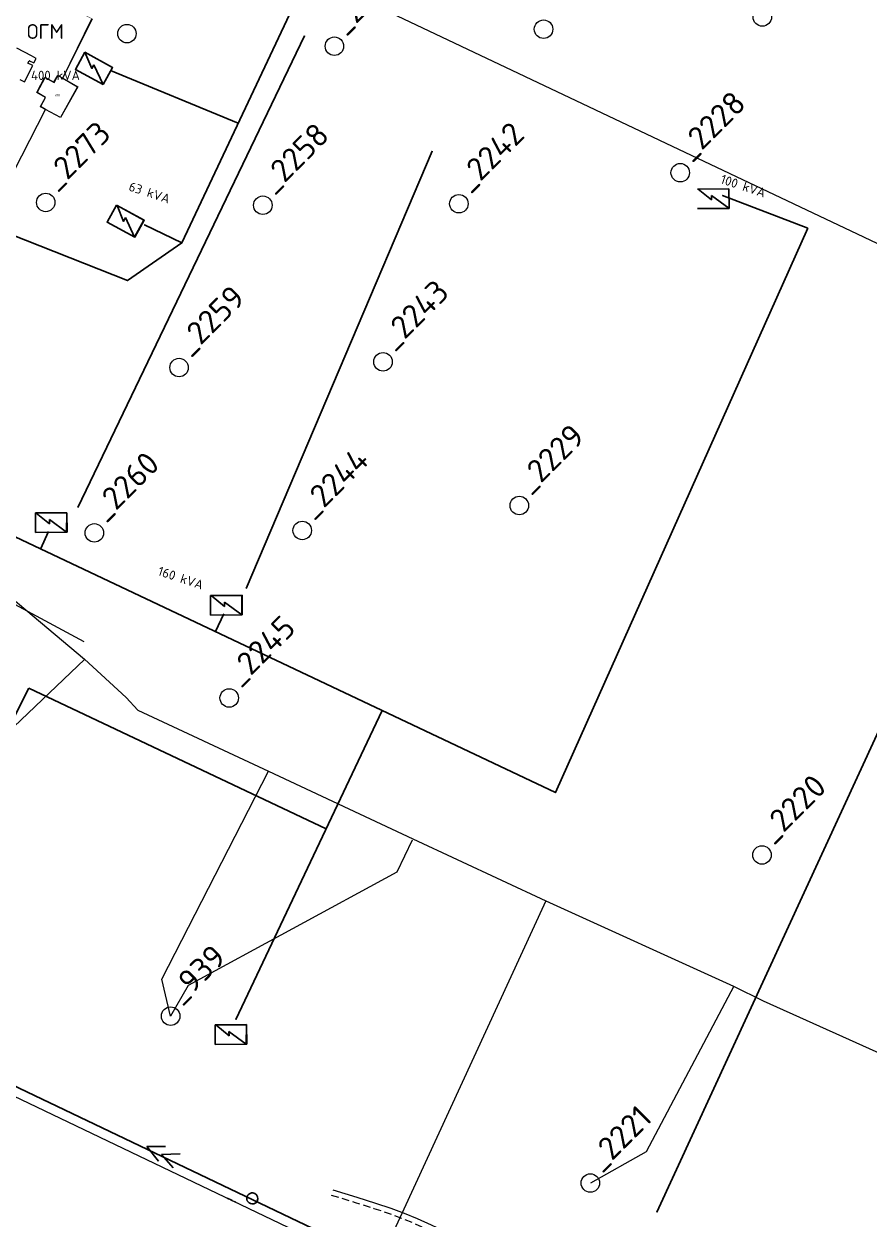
# Model space of a CAD drawing. Header units: millimetres. Extents: x 519 to 9564855, y -810 to 5021775.
# Drawn here: x 9526405 to 9526862, y 5000171 to 5000818 of the extents above; entities that cross this region are included whole.
import ezdxf

# ---------------------------------------------------------------- set-up
doc = ezdxf.new("R2010")
doc.units = ezdxf.units.MM
doc.header["$LTSCALE"] = 2
doc.header["$MEASUREMENT"] = 0
doc.linetypes.add('DASHEDX4', pattern=[3, 2, -1])
for name, color, linetype in [('OLD WELLS(dr.bfr2000)', 24, 'Continuous'), ('лэп', 1, 'Continuous'), ('ситуация', 7, 'Continuous'), ('Эл.выс.', 1, 'Continuous')]:
    doc.layers.add(name, color=color, linetype=linetype)
for name, color, linetype, lineweight in [('PPLINE_GAS', 4, 'GAS_LINE', 30), ('WELLS(drilled after 2000y)', 6, 'Continuous', 40), ('Электро', 1, 'Continuous', 30), ('Электроснаб', 1, 'Continuous', 18), ('Электроснабжене', 1, 'Continuous', 18)]:
    doc.layers.add(name, color=color, linetype=linetype, lineweight=lineweight)
doc.styles.add('92051501$0$STANDARD', font='simplex.shx')
doc.styles.add('Elect', font='isocpeur.ttf')
doc.styles.get("Standard").update_dxf_attribs({"font": 'isocpeur.ttf', "width": 0.5})
doc.linetypes.add('GAS_LINE', pattern='A,0.5,-0.2,["G",92051501$0$STANDARD,S=0.1,R=0,X=-0.1,Y=-0.05],-0.05', length=0.75)

# ---------------------------------------------------------------- blocks, each defined once
blk = doc.blocks.new('1')
at = {"color": 1}
for points in [[(-2.5, 0), (-2.09, 0.27)], [(-0.25, 0), (-2.5, 0)], [(-2.5, 0), (-2.09, -0.27)], [(-2.06, 0), (-1.77, 0.19)], [(-2.06, 0), (-1.77, -0.19)], [(0.25, 0), (2.5, 0)], [(2.06, 0), (1.77, 0.19)], [(2.06, 0), (1.77, -0.19)], [(2.5, 0), (2.09, 0.27)], [(2.5, 0), (2.09, -0.27)]]:
    blk.add_lwpolyline(points, dxfattribs=at)
blk.add_circle((0, 0), 0.25, dxfattribs=at)

msp = doc.modelspace()

# ---------------------------------------------------------------- linework, layer by layer
at = {"color": 5, "linetype": 'ByBlock', "lineweight": 0, "ltscale": 80}
msp.add_line((9526426.082, 5000788.461, -22.89388), (9526442.11833, 5000820.58326, -22.89388), dxfattribs=at)
at = {"color": 5, "lineweight": 0}
for p, q in [((9526426.14921, 5000788.42654, -22.60488), (9526441.87121, 5000820.64954, -22.45488)), ((9526409.24821, 5000800.58154, -22.42088), (9526401.34908, 5000804.65678, -24.95743)), ((9526407.29821, 5000796.62454, -22.39288), (9526408.00612, 5000797.92904, -22.40688)), ((9526409.92321, 5000795.28754, -22.39588), (9526407.29821, 5000796.62454, -22.39288)), ((9526408.05121, 5000797.90354, -22.40688), (9526408.00612, 5000797.92904, -22.40688)), ((9526408.05121, 5000797.90354, -22.40688), (9526410.39821, 5000796.81854, -22.46188)), ((9526411.64321, 5000799.21954, -22.46288), (9526409.24821, 5000800.58154, -22.42088)), ((9526410.39821, 5000796.81854, -22.46188), (9526411.64321, 5000799.21954, -22.46288)), ((9526405.47121, 5000786.57354, -19.63388), (9526409.92321, 5000795.28754, -22.39588)), ((9526412.107, 5000780.845, -22.76), (9526416.489, 5000788.976, -25.694)), ((9526412.17421, 5000780.81054, -19.67388), (9526416.55621, 5000788.94154, -22.60788)), ((9526416.489, 5000788.976, -25.694), (9526421.302, 5000786.264, -25.754)), ((9526416.55621, 5000788.94154, -22.60788), (9526421.36921, 5000786.22954, -22.66788)), ((9526421.302, 5000786.264, -25.754), (9526423.358, 5000789.932, -25.674)), ((9526421.36921, 5000786.22954, -22.66788), (9526423.42521, 5000789.89754, -22.58788)), ((9526423.358, 5000789.932, -25.674), (9526426.082, 5000788.461, -25.691)), ((9526423.42521, 5000789.89754, -22.58788), (9526426.14921, 5000788.42654, -22.60488)), ((9526402.88321, 5000787.83854, -19.39088), (9526405.47121, 5000786.57354, -19.63388)), ((9526416.765, 5000778.14, -22.879), (9526412.107, 5000780.845, -22.76)), ((9526416.83221, 5000778.10554, -19.79288), (9526412.17421, 5000780.81054, -19.67388)), ((9526413.995, 5000773.106, -25.626), (9526416.765, 5000778.14, -22.879)), ((9526414.06221, 5000773.07154, -22.53988), (9526416.83221, 5000778.10554, -19.79288)), ((9526395.513, 5000729.96, -24.438), (9526416.72, 5000771.65, -25.649)), ((9526395.58021, 5000729.92554, -21.35188), (9526416.78721, 5000771.61554, -22.56288)), ((9526416.72, 5000771.65, -25.649), (9526413.995, 5000773.106, -25.626)), ((9526416.78721, 5000771.61554, -22.56288), (9526414.06221, 5000773.07154, -22.53988))]:
    msp.add_line(p, q, dxfattribs=at)
at = {"color": 5, "lineweight": 0, "ltscale": 2}
for p, q in [((9526434.151, 5000783.839, -25.887), (9526424.9, 5000767.281, -25.735)), ((9526434.21821, 5000783.80454, -22.80088), (9526424.96721, 5000767.24654, -22.64888)), ((9526426.082, 5000788.461, -25.691), (9526434.151, 5000783.839, -25.887)), ((9526426.14921, 5000788.42654, -22.60488), (9526434.21821, 5000783.80454, -22.80088)), ((9526424.9, 5000767.281, -25.735), (9526416.72, 5000771.65, -25.649)), ((9526424.96721, 5000767.24654, -22.64888), (9526416.78721, 5000771.61554, -22.56288))]:
    msp.add_line(p, q, dxfattribs=at)
at = {"color": 5, "linetype": 'ByBlock', "lineweight": 0, "ltscale": 80, "const_width": 0.2, "elevation": -22.89388}
msp.add_lwpolyline([(9526399.15498, 5000840.62265), (9526402.073, 5000840.575), (9526442.09834, 5000820.54322), (9526426.082, 5000788.461), (9526423.358, 5000789.932), (9526421.26673, 5000786.28388), (9526416.489, 5000788.976), (9526412.107, 5000780.845), (9526416.765, 5000778.14), (9526413.995, 5000773.106), (9526416.72, 5000771.65), (9526395.513, 5000729.96), (9526346.508, 5000755.086), (9526383.57543, 5000828.23728), (9526381.672, 5000829.186), (9526385.716, 5000837.745), (9526387.85245, 5000836.67784), (9526392.297, 5000845.449), (9526396.034, 5000843.52), (9526397.8762, 5000841.21851)], dxfattribs=at)
at = {"layer": 'OLD WELLS(dr.bfr2000)', "lineweight": 0}
for centre in [(9526804.4, 5000821.6), (9526460.8, 5000812.6), (9526686.1, 5000815), (9526573, 5000805.8), (9526760, 5000737.4), (9526416.9, 5000721.3), (9526534.3, 5000719.8), (9526640.3, 5000720.6), (9526489, 5000632), (9526599.3, 5000635.1), (9526673, 5000557.4), (9526443.2, 5000542.6), (9526555.6, 5000543.9), (9526516.1, 5000453.3), (9526804.2, 5000368.4), (9526484.437, 5000281.236), (9526711.4, 5000191)]:
    msp.add_circle(centre, 5, dxfattribs=at)
at = {"layer": 'PPLINE_GAS', "linetype": 'GAS_LINE', "lineweight": 0, "ltscale": 20}
msp.add_line((9526515.14, 5000865.92), (9527159.79, 5000559.89), dxfattribs=at)
at = {"layer": 'WELLS(drilled after 2000y)', "linetype": 'ByBlock', "lineweight": 0}
for points in [[(9526289.62, 5000573.08), (9526367.1816, 5000532.8379), (9526370.8544, 5000530.5347), (9526437.9421, 5000474.3407), (9526460.3091, 5000453.5373), (9526466.6254, 5000446.6489), (9526537.30352, 5000413.7026), (9526615.3948, 5000377.19021), (9526687.2945, 5000343.526), (9526788.7429, 5000297.4924), (9526804.7934, 5000289.4371), (9526931.9663, 5000232.3636), (9526936.8281, 5000230.0065), (9526953.1931, 5000222.5099), (9526971.9739, 5000213.9004), (9526976.9514, 5000211.6302), (9527084.0444, 5000162.8501)], [(9526687.40637, 5000343.5509), (9526570.5692, 5000089.9188), (9526541.5767, 5000015.0209), (9526523.0039, 4999952.0507), (9526512.4944, 4999928.7589), (9526503.4503, 4999914.4767), (9526491.0413, 4999905.7935), (9526437.2139, 4999883.3112), (9526425.6783, 4999880.9109), (9526413.7377, 4999881.6487), (9526125.388, 4999981.1372), (9526125.1465, 4999981.2418), (9526220.0831, 5000232.9314), (9526244.02173, 5000270.05783), (9526345.6706, 5000386.5316), (9526438.0421, 5000474.2407)], [(9526484.4388, 5000281.2318), (9526479.6563, 5000301.2209), (9526537.30352, 5000413.7026)], [(9526788.9429, 5000297.4924), (9526741.507, 5000207.8023), (9526711.4018, 5000190.9958)]]:
    msp.add_lwpolyline(points, dxfattribs=at)
at = {"layer": 'WELLS(drilled after 2000y)', "linetype": 'ByBlock', "lineweight": 0, "elevation": -25.7589}
msp.add_lwpolyline([(9526615.06181, 5000376.49433), (9526606.77169, 5000359.16954), (9526493.88117, 5000297.81546), (9526484.4388, 5000281.2318)], dxfattribs=at)
at = {"layer": 'лэп', "lineweight": 0}
for p, q in [((9526437.76246, 5000483.71498), (9526386.54829, 5000511.12023)), ((9526225.60975, 5000321.16014), (9526687.53595, 5000100.38414))]:
    msp.add_line(p, q, dxfattribs=at)
at = {"layer": 'ситуация', "linetype": 'DASHEDX4', "lineweight": 0, "flags": 128}
msp.add_lwpolyline([(9526571.31465, 5000184.49651), (9526584.23751, 5000180.50251), (9526594.3585, 5000177.30029), (9526602.53651, 5000174.55409), (9526609.63793, 5000171.92641), (9526616.53909, 5000169.07558), (9526624.11667, 5000165.65756), (9526633.23768, 5000161.3315), (9526644.76131, 5000155.7608)], dxfattribs=at)
at = {"layer": 'ситуация', "lineweight": 0, "flags": 128}
msp.add_lwpolyline([(9526572.20049, 5000187.36274), (9526585.12815, 5000183.36726, -0.001669395), (9526585.13771, 5000183.36427), (9526595.27601, 5000180.15657, -0.004385638), (9526595.30103, 5000180.14841), (9526603.51314, 5000177.39076, -0.007606879), (9526603.55618, 5000177.37557), (9526610.70528, 5000174.73026, -0.009336615), (9526610.75744, 5000174.70984), (9526617.70667, 5000171.83915, -0.008000002), (9526617.75074, 5000171.82011), (9526625.36328, 5000168.38633, -0.004782678), (9526625.38932, 5000168.37428), (9526634.52832, 5000164.03968, -0.001854521), (9526634.53836, 5000164.03488), (9526646.067, 5000158.46176)], format="xyb", dxfattribs=at)
at = {"layer": 'Электро', "ltscale": 0.0025}
for p, q in [((9526490.43205, 5000699.50967, 0), (9526625.77213, 5000986.54995, 0)), ((9526451.93458, 5000792.57143, -0.00001), (9526520.89682, 5000764.12185, 0)), ((9526379.6281, 5000711.37767, -0.00001), (9526461.07683, 5000679.03538, 0)), ((9526692.62957, 5000402.22298, -0.00006), (9526828.99889, 5000707.41721, -0.00006)), ((9526490.43205, 5000699.50967, 0), (9526461.07683, 5000679.03538, 0)), ((9526747.43257, 5000175.14998, 0), (9526925.94329, 5000563.19765, 0)), ((9526359.13357, 5000559.97598, -0.00006), (9526692.62957, 5000402.22298, -0.00006)), ((9526413.99557, 5000533.86798, 0), (9526418.44309, 5000543.38632, 0)), ((9526508.69345, 5000489.22994, -0.00006), (9526513.14098, 5000498.74828, -0.00006))]:
    msp.add_line(p, q, dxfattribs=at)
at = {"layer": 'Электро', "ltscale": 25}
for p, q in [((9526556.82083, 5000811.34309), (9526434.18405, 5000556.379)), ((9526625.93339, 5000748.96245), (9526525.19314, 5000512.50246)), ((9526490.43205, 5000699.50967, 0), (9526470.27687, 5000709.11085, 0)), ((9526519.78102, 5000279.34633), (9526598.88162, 5000446.56811, -0.00006))]:
    msp.add_line(p, q, dxfattribs=at)
at = {"layer": 'Электро'}
for p, q in [((9526433.00662, 5000793.283, -0.00001), (9526438.10496, 5000802.54505, -0.00001)), ((9526438.10496, 5000802.54505, -0.00001), (9526453.04048, 5000794.32373, -0.00001)), ((9526438.10496, 5000802.54505, -0.00001), (9526441.82399, 5000793.68421, -0.00001)), ((9526441.82399, 5000793.68421, -0.00001), (9526442.96941, 5000795.76507, -0.00001)), ((9526442.96941, 5000795.76507, -0.00001), (9526447.95799, 5000785.09048, -0.00001)), ((9526447.94214, 5000785.06168, -0.00001), (9526433.00662, 5000793.283, -0.00001)), ((9526453.04048, 5000794.32373, -0.00001), (9526447.94214, 5000785.06168, -0.00001)), ((9526769.29387, 5000728.55016, 0), (9526786.3423, 5000728.65449, 0)), ((9526769.69988, 5000728.56086, 0), (9526776.91166, 5000722.73363, 0)), ((9526776.91166, 5000722.73363, 0), (9526776.89712, 5000725.10886, 0)), ((9526776.89712, 5000725.10886, 0), (9526786.22179, 5000718.21996, 0)), ((9526786.3423, 5000728.65449, 0), (9526786.40701, 5000718.08214, 0)), ((9526450.11988, 5000710.65475, 0), (9526455.21822, 5000719.91681, 0)), ((9526455.21822, 5000719.91681, 0), (9526470.15374, 5000711.69549, 0)), ((9526470.02083, 5000711.65695, 0), (9526455.48202, 5000719.6599, 0)), ((9526455.48202, 5000719.6599, 0), (9526458.93726, 5000711.05597, 0)), ((9526786.40701, 5000718.08214, 0), (9526769.35858, 5000717.9778, 0)), ((9526458.93726, 5000711.05597, 0), (9526460.08267, 5000713.13682, 0)), ((9526460.08267, 5000713.13682, 0), (9526464.86499, 5000702.57577, 0)), ((9526464.86499, 5000702.57577, 0), (9526470.02083, 5000711.65695, 0)), ((9526470.15374, 5000711.69549, 0), (9526465.0554, 5000702.43343, 0)), ((9526465.0554, 5000702.43343, 0), (9526450.11988, 5000710.65475, 0)), ((9526411.29292, 5000553.39406, 0), (9526428.34135, 5000553.4984, 0)), ((9526411.35762, 5000542.82171, 0), (9526411.29292, 5000553.39406, 0)), ((9526428.2441, 5000553.39995, 0), (9526411.6485, 5000553.29838, 0)), ((9526411.6485, 5000553.29838, 0), (9526418.86028, 5000547.47115, 0)), ((9526418.86028, 5000547.47115, 0), (9526418.84574, 5000549.84638, 0)), ((9526418.84574, 5000549.84638, 0), (9526428.17041, 5000542.95749, 0)), ((9526428.17041, 5000542.95749, 0), (9526428.2441, 5000553.39995, 0)), ((9526428.34135, 5000553.4984, 0), (9526428.40605, 5000542.92605, 0)), ((9526428.40605, 5000542.92605, 0), (9526411.35762, 5000542.82171, 0)), ((9526505.99081, 5000508.75602, -0.00006), (9526523.03924, 5000508.86036, -0.00006)), ((9526506.05551, 5000498.18367, -0.00006), (9526505.99081, 5000508.75602, -0.00006)), ((9526522.94199, 5000508.76191, -0.00006), (9526506.34639, 5000508.66034, -0.00006)), ((9526506.34639, 5000508.66034, -0.00006), (9526513.55817, 5000502.83311, -0.00006)), ((9526513.55817, 5000502.83311, -0.00006), (9526513.54363, 5000505.20834, -0.00006)), ((9526513.54363, 5000505.20834, -0.00006), (9526522.86829, 5000498.31945, -0.00006)), ((9526522.86829, 5000498.31945, -0.00006), (9526522.94199, 5000508.76191, -0.00006)), ((9526523.03924, 5000508.86036, -0.00006), (9526523.10394, 5000498.28801, -0.00006)), ((9526523.10394, 5000498.28801, -0.00006), (9526506.05551, 5000498.18367, -0.00006)), ((9526379.80609, 5000403.5294), (9526407.82875, 5000458.58461)), ((9526407.82875, 5000458.58461), (9526568.5937, 5000382.53826, -0.00003)), ((9526508.43994, 5000276.55865, -0.00006), (9526525.48837, 5000276.66299, -0.00006)), ((9526508.50464, 5000265.9863, -0.00006), (9526508.43994, 5000276.55865, -0.00006)), ((9526525.39112, 5000276.56454, -0.00006), (9526508.79552, 5000276.46297, -0.00006)), ((9526508.79552, 5000276.46297, -0.00006), (9526516.0073, 5000270.63574, -0.00006)), ((9526516.0073, 5000270.63574, -0.00006), (9526515.99276, 5000273.01097, -0.00006)), ((9526515.99276, 5000273.01097, -0.00006), (9526525.31743, 5000266.12208, -0.00006)), ((9526525.31743, 5000266.12208, -0.00006), (9526525.39112, 5000276.56454, -0.00006)), ((9526525.48837, 5000276.66299, -0.00006), (9526525.55308, 5000266.09064, -0.00006)), ((9526525.55308, 5000266.09064, -0.00006), (9526508.50464, 5000265.9863, -0.00006)), ((9526481.68501, 5000210.75945), (9526471.5289, 5000210.686)), ((9526471.5289, 5000210.686), (9526477.79654, 5000202.83475)), ((9526479.57412, 5000206.45747), (9526489.61477, 5000206.86851)), ((9526485.8374, 5000199.17022), (9526479.57412, 5000206.45747))]:
    msp.add_line(p, q, dxfattribs=at)
at = {"layer": 'Электро', "ltscale": 50}
msp.add_line((9526828.99889, 5000707.41721, -0.00006), (9526782.91734, 5000725.02995), dxfattribs=at)
at = {"layer": 'Электро', "ltscale": 0.5}
msp.add_line((9528416.29035, 4999282.14925), (9525835.61914, 5000512.4866), dxfattribs=at)
at = {"layer": 'Электро'}
for start, end in [(84.46034494, 264.46034494), (264.46034494, 84.46034494)]:
    msp.add_arc((9526528.59708, 5000182.65095), 3, start, end, dxfattribs=at)
at = {"layer": 'Электроснаб', "color": 1, "linetype": 'ByBlock', "lineweight": 0, "ltscale": 0.0025}
for p, q in [((9526490.43205, 5000699.50967, 0), (9526625.77213, 5000986.54995, 0)), ((9526451.93458, 5000792.57143, -0.00001), (9526520.89682, 5000764.12185, 0)), ((9526379.6281, 5000711.37767, -0.00001), (9526461.07683, 5000679.03538, 0)), ((9526692.62957, 5000402.22298, -0.00006), (9526828.99889, 5000707.41721, -0.00006)), ((9526490.43205, 5000699.50967, 0), (9526461.07683, 5000679.03538, 0)), ((9526747.43257, 5000175.14998, 0), (9526925.94329, 5000563.19765, 0)), ((9526359.13357, 5000559.97598, -0.00006), (9526692.62957, 5000402.22298, -0.00006)), ((9526413.99557, 5000533.86798, 0), (9526418.44309, 5000543.38632, 0)), ((9526508.69345, 5000489.22994, -0.00006), (9526513.14098, 5000498.74828, -0.00006))]:
    msp.add_line(p, q, dxfattribs=at)
at = {"layer": 'Электроснаб', "color": 1, "linetype": 'ByBlock', "lineweight": 0, "ltscale": 25}
for p, q in [((9526556.82083, 5000811.34309), (9526434.18405, 5000556.379)), ((9526625.93339, 5000748.96245), (9526525.19314, 5000512.50246)), ((9526490.43205, 5000699.50967, 0), (9526470.27687, 5000709.11085, 0)), ((9526519.78102, 5000279.34633), (9526598.88162, 5000446.56811, -0.00006))]:
    msp.add_line(p, q, dxfattribs=at)
at = {"layer": 'Электроснаб', "color": 1, "linetype": 'ByBlock', "lineweight": 0}
for p, q in [((9526433.00662, 5000793.283, -0.00001), (9526438.10496, 5000802.54505, -0.00001)), ((9526438.10496, 5000802.54505, -0.00001), (9526453.04048, 5000794.32373, -0.00001)), ((9526438.10496, 5000802.54505, -0.00001), (9526441.82399, 5000793.68421, -0.00001)), ((9526441.82399, 5000793.68421, -0.00001), (9526442.96941, 5000795.76507, -0.00001)), ((9526442.96941, 5000795.76507, -0.00001), (9526447.95799, 5000785.09048, -0.00001)), ((9526447.94214, 5000785.06168, -0.00001), (9526433.00662, 5000793.283, -0.00001)), ((9526453.04048, 5000794.32373, -0.00001), (9526447.94214, 5000785.06168, -0.00001)), ((9526769.29387, 5000728.55016, 0), (9526786.3423, 5000728.65449, 0)), ((9526769.69988, 5000728.56086, 0), (9526776.91166, 5000722.73363, 0)), ((9526776.91166, 5000722.73363, 0), (9526776.89712, 5000725.10886, 0)), ((9526776.89712, 5000725.10886, 0), (9526786.22179, 5000718.21996, 0)), ((9526786.3423, 5000728.65449, 0), (9526786.40701, 5000718.08214, 0)), ((9526450.11988, 5000710.65475, 0), (9526455.21822, 5000719.91681, 0)), ((9526455.21822, 5000719.91681, 0), (9526470.15374, 5000711.69549, 0)), ((9526470.02083, 5000711.65695, 0), (9526455.48202, 5000719.6599, 0)), ((9526455.48202, 5000719.6599, 0), (9526458.93726, 5000711.05597, 0)), ((9526786.40701, 5000718.08214, 0), (9526769.35858, 5000717.9778, 0)), ((9526458.93726, 5000711.05597, 0), (9526460.08267, 5000713.13682, 0)), ((9526460.08267, 5000713.13682, 0), (9526464.86499, 5000702.57577, 0)), ((9526464.86499, 5000702.57577, 0), (9526470.02083, 5000711.65695, 0)), ((9526470.15374, 5000711.69549, 0), (9526465.0554, 5000702.43343, 0)), ((9526465.0554, 5000702.43343, 0), (9526450.11988, 5000710.65475, 0)), ((9526411.29292, 5000553.39406, 0), (9526428.34135, 5000553.4984, 0)), ((9526411.35762, 5000542.82171, 0), (9526411.29292, 5000553.39406, 0)), ((9526428.2441, 5000553.39995, 0), (9526411.6485, 5000553.29838, 0)), ((9526411.6485, 5000553.29838, 0), (9526418.86028, 5000547.47115, 0)), ((9526418.86028, 5000547.47115, 0), (9526418.84574, 5000549.84638, 0)), ((9526418.84574, 5000549.84638, 0), (9526428.17041, 5000542.95749, 0)), ((9526428.17041, 5000542.95749, 0), (9526428.2441, 5000553.39995, 0)), ((9526428.34135, 5000553.4984, 0), (9526428.40605, 5000542.92605, 0)), ((9526428.40605, 5000542.92605, 0), (9526411.35762, 5000542.82171, 0)), ((9526505.99081, 5000508.75602, -0.00006), (9526523.03924, 5000508.86036, -0.00006)), ((9526506.05551, 5000498.18367, -0.00006), (9526505.99081, 5000508.75602, -0.00006)), ((9526522.94199, 5000508.76191, -0.00006), (9526506.34639, 5000508.66034, -0.00006)), ((9526506.34639, 5000508.66034, -0.00006), (9526513.55817, 5000502.83311, -0.00006)), ((9526513.55817, 5000502.83311, -0.00006), (9526513.54363, 5000505.20834, -0.00006)), ((9526513.54363, 5000505.20834, -0.00006), (9526522.86829, 5000498.31945, -0.00006)), ((9526522.86829, 5000498.31945, -0.00006), (9526522.94199, 5000508.76191, -0.00006)), ((9526523.03924, 5000508.86036, -0.00006), (9526523.10394, 5000498.28801, -0.00006)), ((9526523.10394, 5000498.28801, -0.00006), (9526506.05551, 5000498.18367, -0.00006)), ((9526379.80609, 5000403.5294), (9526407.82875, 5000458.58461)), ((9526407.82875, 5000458.58461), (9526568.5937, 5000382.53826, -0.00003)), ((9526508.43994, 5000276.55865, -0.00006), (9526525.48837, 5000276.66299, -0.00006)), ((9526508.50464, 5000265.9863, -0.00006), (9526508.43994, 5000276.55865, -0.00006)), ((9526525.39112, 5000276.56454, -0.00006), (9526508.79552, 5000276.46297, -0.00006)), ((9526508.79552, 5000276.46297, -0.00006), (9526516.0073, 5000270.63574, -0.00006)), ((9526516.0073, 5000270.63574, -0.00006), (9526515.99276, 5000273.01097, -0.00006)), ((9526515.99276, 5000273.01097, -0.00006), (9526525.31743, 5000266.12208, -0.00006)), ((9526525.31743, 5000266.12208, -0.00006), (9526525.39112, 5000276.56454, -0.00006)), ((9526525.48837, 5000276.66299, -0.00006), (9526525.55308, 5000266.09064, -0.00006)), ((9526525.55308, 5000266.09064, -0.00006), (9526508.50464, 5000265.9863, -0.00006)), ((9526481.68501, 5000210.75945), (9526471.5289, 5000210.686)), ((9526471.5289, 5000210.686), (9526477.79654, 5000202.83475)), ((9526479.57412, 5000206.45747), (9526489.61477, 5000206.86851)), ((9526485.8374, 5000199.17022), (9526479.57412, 5000206.45747))]:
    msp.add_line(p, q, dxfattribs=at)
at = {"layer": 'Электроснаб', "color": 1, "linetype": 'ByBlock', "lineweight": 0, "ltscale": 50}
msp.add_line((9526828.99889, 5000707.41721, -0.00006), (9526782.91734, 5000725.02995), dxfattribs=at)
at = {"layer": 'Электроснаб', "color": 1, "linetype": 'ByBlock', "lineweight": 0, "ltscale": 0.5}
msp.add_line((9528416.29035, 4999282.14925), (9525835.61914, 5000512.4866), dxfattribs=at)
at = {"layer": 'Электроснаб', "color": 1, "linetype": 'ByBlock', "lineweight": 0}
for start, end in [(84.46034494, 264.46034494), (264.46034494, 84.46034494)]:
    msp.add_arc((9526528.59708, 5000182.65095), 3, start, end, dxfattribs=at)
at = {"layer": 'Электроснабжене', "color": 1, "linetype": 'ByBlock', "lineweight": 0, "ltscale": 0.0025}
for p, q in [((9526490.43205, 5000699.50967, 0), (9526625.77213, 5000986.54995, 0)), ((9526451.93458, 5000792.57143, -0.00001), (9526520.89682, 5000764.12185, 0)), ((9526379.6281, 5000711.37767, -0.00001), (9526461.07683, 5000679.03538, 0)), ((9526692.62957, 5000402.22298, -0.00006), (9526828.99889, 5000707.41721, -0.00006)), ((9526490.43205, 5000699.50967, 0), (9526461.07683, 5000679.03538, 0)), ((9526747.43257, 5000175.14998, 0), (9526925.94329, 5000563.19765, 0)), ((9526359.13357, 5000559.97598, -0.00006), (9526692.62957, 5000402.22298, -0.00006)), ((9526413.99557, 5000533.86798, 0), (9526418.44309, 5000543.38632, 0)), ((9526508.69345, 5000489.22994, -0.00006), (9526513.14098, 5000498.74828, -0.00006))]:
    msp.add_line(p, q, dxfattribs=at)
at = {"layer": 'Электроснабжене', "color": 1, "linetype": 'ByBlock', "lineweight": 0, "ltscale": 25}
for p, q in [((9526556.82083, 5000811.34309), (9526434.18405, 5000556.379)), ((9526625.93339, 5000748.96245), (9526525.19314, 5000512.50246)), ((9526490.43205, 5000699.50967, 0), (9526470.27687, 5000709.11085, 0)), ((9526519.78102, 5000279.34633), (9526598.88162, 5000446.56811, -0.00006))]:
    msp.add_line(p, q, dxfattribs=at)
at = {"layer": 'Электроснабжене', "color": 1, "linetype": 'ByBlock', "lineweight": 0}
for p, q in [((9526433.00662, 5000793.283, -0.00001), (9526438.10496, 5000802.54505, -0.00001)), ((9526438.10496, 5000802.54505, -0.00001), (9526453.04048, 5000794.32373, -0.00001)), ((9526438.10496, 5000802.54505, -0.00001), (9526441.82399, 5000793.68421, -0.00001)), ((9526441.82399, 5000793.68421, -0.00001), (9526442.96941, 5000795.76507, -0.00001)), ((9526442.96941, 5000795.76507, -0.00001), (9526447.95799, 5000785.09048, -0.00001)), ((9526447.94214, 5000785.06168, -0.00001), (9526433.00662, 5000793.283, -0.00001)), ((9526453.04048, 5000794.32373, -0.00001), (9526447.94214, 5000785.06168, -0.00001)), ((9526769.29387, 5000728.55016, 0), (9526786.3423, 5000728.65449, 0)), ((9526769.69988, 5000728.56086, 0), (9526776.91166, 5000722.73363, 0)), ((9526776.91166, 5000722.73363, 0), (9526776.89712, 5000725.10886, 0)), ((9526776.89712, 5000725.10886, 0), (9526786.22179, 5000718.21996, 0)), ((9526786.3423, 5000728.65449, 0), (9526786.40701, 5000718.08214, 0)), ((9526450.11988, 5000710.65475, 0), (9526455.21822, 5000719.91681, 0)), ((9526455.21822, 5000719.91681, 0), (9526470.15374, 5000711.69549, 0)), ((9526470.02083, 5000711.65695, 0), (9526455.48202, 5000719.6599, 0)), ((9526455.48202, 5000719.6599, 0), (9526458.93726, 5000711.05597, 0)), ((9526786.40701, 5000718.08214, 0), (9526769.35858, 5000717.9778, 0)), ((9526458.93726, 5000711.05597, 0), (9526460.08267, 5000713.13682, 0)), ((9526460.08267, 5000713.13682, 0), (9526464.86499, 5000702.57577, 0)), ((9526464.86499, 5000702.57577, 0), (9526470.02083, 5000711.65695, 0)), ((9526470.15374, 5000711.69549, 0), (9526465.0554, 5000702.43343, 0)), ((9526465.0554, 5000702.43343, 0), (9526450.11988, 5000710.65475, 0)), ((9526411.29292, 5000553.39406, 0), (9526428.34135, 5000553.4984, 0)), ((9526411.35762, 5000542.82171, 0), (9526411.29292, 5000553.39406, 0)), ((9526428.2441, 5000553.39995, 0), (9526411.6485, 5000553.29838, 0)), ((9526411.6485, 5000553.29838, 0), (9526418.86028, 5000547.47115, 0)), ((9526418.86028, 5000547.47115, 0), (9526418.84574, 5000549.84638, 0)), ((9526418.84574, 5000549.84638, 0), (9526428.17041, 5000542.95749, 0)), ((9526428.17041, 5000542.95749, 0), (9526428.2441, 5000553.39995, 0)), ((9526428.34135, 5000553.4984, 0), (9526428.40605, 5000542.92605, 0)), ((9526428.40605, 5000542.92605, 0), (9526411.35762, 5000542.82171, 0)), ((9526505.99081, 5000508.75602, -0.00006), (9526523.03924, 5000508.86036, -0.00006)), ((9526506.05551, 5000498.18367, -0.00006), (9526505.99081, 5000508.75602, -0.00006)), ((9526522.94199, 5000508.76191, -0.00006), (9526506.34639, 5000508.66034, -0.00006)), ((9526506.34639, 5000508.66034, -0.00006), (9526513.55817, 5000502.83311, -0.00006)), ((9526513.55817, 5000502.83311, -0.00006), (9526513.54363, 5000505.20834, -0.00006)), ((9526513.54363, 5000505.20834, -0.00006), (9526522.86829, 5000498.31945, -0.00006)), ((9526522.86829, 5000498.31945, -0.00006), (9526522.94199, 5000508.76191, -0.00006)), ((9526523.03924, 5000508.86036, -0.00006), (9526523.10394, 5000498.28801, -0.00006)), ((9526523.10394, 5000498.28801, -0.00006), (9526506.05551, 5000498.18367, -0.00006)), ((9526379.80609, 5000403.5294), (9526407.82875, 5000458.58461)), ((9526407.82875, 5000458.58461), (9526568.5937, 5000382.53826, -0.00003)), ((9526508.43994, 5000276.55865, -0.00006), (9526525.48837, 5000276.66299, -0.00006)), ((9526508.50464, 5000265.9863, -0.00006), (9526508.43994, 5000276.55865, -0.00006)), ((9526525.39112, 5000276.56454, -0.00006), (9526508.79552, 5000276.46297, -0.00006)), ((9526508.79552, 5000276.46297, -0.00006), (9526516.0073, 5000270.63574, -0.00006)), ((9526516.0073, 5000270.63574, -0.00006), (9526515.99276, 5000273.01097, -0.00006)), ((9526515.99276, 5000273.01097, -0.00006), (9526525.31743, 5000266.12208, -0.00006)), ((9526525.31743, 5000266.12208, -0.00006), (9526525.39112, 5000276.56454, -0.00006)), ((9526525.48837, 5000276.66299, -0.00006), (9526525.55308, 5000266.09064, -0.00006)), ((9526525.55308, 5000266.09064, -0.00006), (9526508.50464, 5000265.9863, -0.00006)), ((9526481.68501, 5000210.75945), (9526471.5289, 5000210.686)), ((9526471.5289, 5000210.686), (9526477.79654, 5000202.83475)), ((9526479.57412, 5000206.45747), (9526489.61477, 5000206.86851)), ((9526485.8374, 5000199.17022), (9526479.57412, 5000206.45747))]:
    msp.add_line(p, q, dxfattribs=at)
at = {"layer": 'Электроснабжене', "color": 1, "linetype": 'ByBlock', "lineweight": 0, "ltscale": 50}
msp.add_line((9526828.99889, 5000707.41721, -0.00006), (9526782.91734, 5000725.02995), dxfattribs=at)
at = {"layer": 'Электроснабжене', "color": 1, "linetype": 'ByBlock', "lineweight": 0, "ltscale": 0.5}
msp.add_line((9528416.29035, 4999282.14925), (9525835.61914, 5000512.4866), dxfattribs=at)
at = {"layer": 'Электроснабжене', "color": 1, "linetype": 'ByBlock', "lineweight": 0}
for start, end in [(84.46034494, 264.46034494), (264.46034494, 84.46034494)]:
    msp.add_arc((9526528.59708, 5000182.65095), 3, start, end, dxfattribs=at)

# ---------------------------------------------------------------- block references
at = {"layer": 'Эл.выс.', "lineweight": 0, "rotation": 154.6040550329633}
msp.add_blockref('1', (9526517.36689, 5000181.71584), dxfattribs=at)

# ---------------------------------------------------------------- texts
at = {"color": 5, "lineweight": 0, "ltscale": 2}
for p in [(9526421.90437, 5000778.69966), (9526421.97158, 5000778.6652, 3.08612)]:
    msp.add_text('КТП', height=1, dxfattribs=at).set_placement(p)
at = {"layer": 'OLD WELLS(dr.bfr2000)', "lineweight": 0, "style": 'Elect'}
for s, p in [(' _2257', (9526573, 5000805.8)), (' _2228', (9526760, 5000737.4)), (' _2273', (9526416.9, 5000721.3)), (' _2258', (9526534.3, 5000719.8)), (' _2242', (9526640.3, 5000720.6)), (' _2259', (9526489, 5000632)), (' _2243', (9526599.3, 5000635.1)), (' _2229', (9526673, 5000557.4)), (' _2260', (9526443.2, 5000542.6)), (' _2244', (9526555.6, 5000543.9)), (' _2245', (9526516.1, 5000453.3)), (' _2220', (9526804.2, 5000368.4)), (' _939', (9526484.437, 5000281.236)), (' _2221', (9526711.4, 5000191))]:
    msp.add_text(s, height=12.5, rotation=44.99999992, dxfattribs=at).set_placement(p)
at = {"layer": 'Электро'}
for s, height, p in [('ОГМ', 8, (9526406.67088, 5000809.74801, -0.00006)), ('400 kVA', 5, (9526408.97129, 5000787.53287, -0.00006))]:
    msp.add_text(s, height=height, dxfattribs=at).set_placement(p)
for s, p in [('63 kVA', (9526461.34894, 5000727.84747, -0.00006)), ('100 kVA', (9526781.33199, 5000731.80203, -0.00006)), ('160 kVA', (9526477.07144, 5000519.84902, -0.00006))]:
    msp.add_text(s, height=5, rotation=341.691556, dxfattribs=at).set_placement(p)
at = {"layer": 'Электроснаб', "color": 1, "linetype": 'ByBlock', "lineweight": 0}
for s, height, p in [('ОГМ', 8, (9526406.67088, 5000809.74801, -0.00006)), ('400 kVA', 5, (9526408.97129, 5000787.53287, -0.00006))]:
    msp.add_text(s, height=height, dxfattribs=at).set_placement(p)
for s, p in [('63 kVA', (9526461.34894, 5000727.84747, -0.00006)), ('100 kVA', (9526781.33199, 5000731.80203, -0.00006)), ('160 kVA', (9526477.07144, 5000519.84902, -0.00006))]:
    msp.add_text(s, height=5, rotation=341.691556, dxfattribs=at).set_placement(p)
at = {"layer": 'Электроснабжене', "color": 1, "linetype": 'ByBlock', "lineweight": 0}
for s, height, p in [('ОГМ', 8, (9526406.67088, 5000809.74801, -0.00006)), ('400 kVA', 5, (9526408.97129, 5000787.53287, -0.00006))]:
    msp.add_text(s, height=height, dxfattribs=at).set_placement(p)
for s, p in [('63 kVA', (9526461.34894, 5000727.84747, -0.00006)), ('100 kVA', (9526781.33199, 5000731.80203, -0.00006)), ('160 kVA', (9526477.07144, 5000519.84902, -0.00006))]:
    msp.add_text(s, height=5, rotation=341.691556, dxfattribs=at).set_placement(p)

doc.saveas('drawing.dxf')
